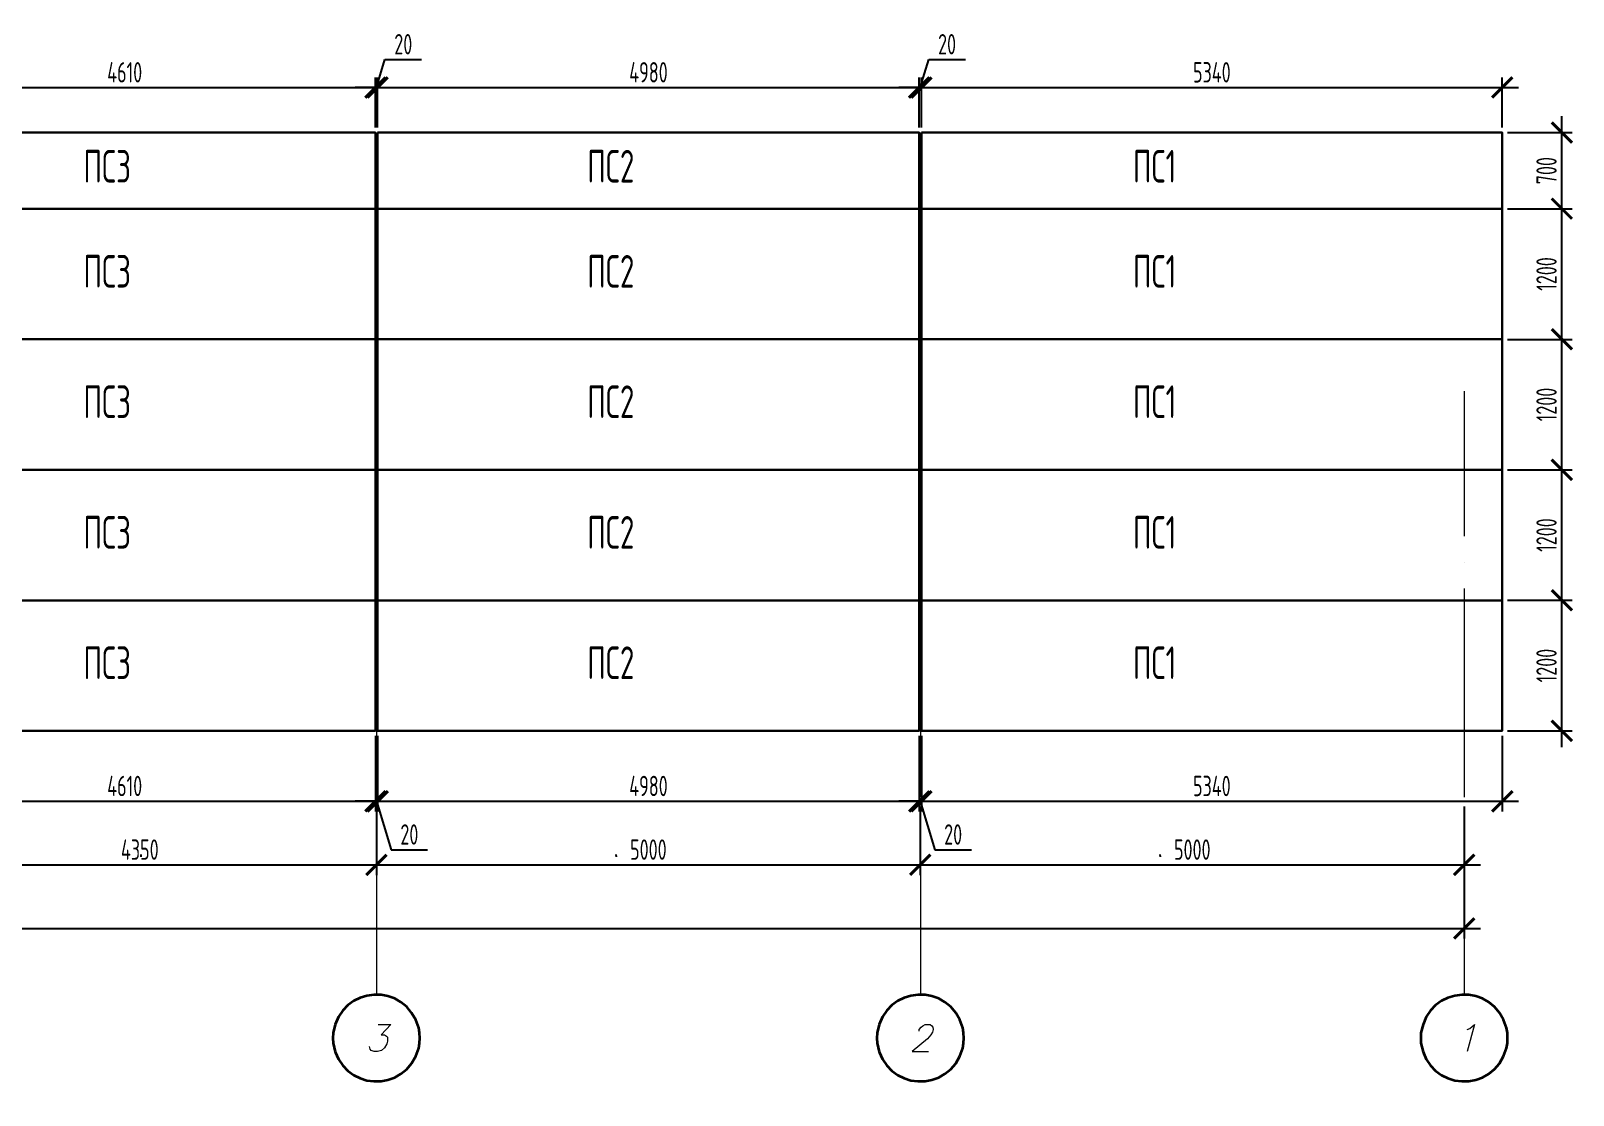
# Model space of a CAD drawing. Header units: millimetres. Extents: x 148937 to 2048786, y 870 to 351006.
# Drawn here: x 686045 to 700224, y 238842 to 248626 of the extents above; entities that cross this region are included whole.
import ezdxf

# ---------------------------------------------------------------- set-up
doc = ezdxf.new("R2010")
doc.units = ezdxf.units.MM
doc.layers.get('Defpoints').update_dxf_attribs({"color": 4})
doc.layers.add('PDF _Геометрия', color=7, linetype='Continuous')
doc.layers.add('PDF _Сплошная заливка', color=7, linetype='Continuous', true_color=0x007eff)
doc.layers.add('Размер', color=72, linetype='Continuous', lineweight=0)
doc.layers.add('Текстовые примечания', color=52, linetype='Continuous', lineweight=25)
doc.styles.add('_PP_Text Style', font='cs_gost2304.shx', dxfattribs={"width": 0.8})
doc.dimstyles.new('_PP_DIM Style', dxfattribs={"dimtxt": 2.5, "dimasz": 2.5, "dimexe": 1.25, "dimexo": 0.625, "dimtad": 1, "dimdec": 0, "dimrnd": 0.001, "dimtxsty": '_PP_Text Style', "dimblk": 'ARCHTICK', "dimcen": 2.5, "dimdle": 2, "dimadec": 0, "dimazin": 2, "dimtfac": 0.75, "dimtdec": 0, "dimtmove": 1, "dimatfit": 3, "dimfxl": 1, "dimtfill": 1, "dimtolj": 1, "dimarcsym": 0})

# ---------------------------------------------------------------- blocks, each defined once
blk = doc.blocks.new('_ArchTick')
at = {"color": 0, "linetype": 'ByBlock', "const_width": 0.15}
blk.add_lwpolyline([(-0.5, -0.5), (0.5, 0.5)], dxfattribs=at)
blk = doc.blocks.new('*D349')
at = {"layer": 'Defpoints', "color": 0, "ltscale": 75, "transparency": 16777216}
for p in [(654225, 240959), (699222, 240959), (699222, 240375)]:
    blk.add_point(p, dxfattribs=at)
at = {"layer": 'Размер', "color": 0, "lineweight": -2, "ltscale": 75, "transparency": 16777216}
for p, q in [((654225, 240912), (654225, 240281)), ((699222, 240912), (699222, 240281)), ((654075, 240375), (699372, 240375))]:
    blk.add_line(p, q, dxfattribs=at)
at = {"layer": 'Размер', "color": 0, "lineweight": -2, "ltscale": 75, "transparency": 16777216, "xscale": 187.5, "yscale": 187.5, "zscale": 187.5, "rotation": 180}
blk.add_blockref('_ArchTick', (654225, 240375), dxfattribs=at)
at = {"layer": 'Размер', "color": 0, "lineweight": -2, "ltscale": 75, "transparency": 16777216, "xscale": 187.5, "yscale": 187.5, "zscale": 187.5}
blk.add_blockref('_ArchTick', (699222, 240375), dxfattribs=at)
at = {"layer": 'Размер', "color": 0, "ltscale": 75, "transparency": 16777216, "insert": (676724, 240515), "char_height": 187.5, "attachment_point": 5, "style": '_PP_Text Style', "bg_fill": 3, "box_fill_scale": 1.1, "bg_fill_color": 256, "bg_fill_true_color": 13158600, "bg_fill_transparency": 0}
blk.add_mtext('\\A1;45000', dxfattribs=at)
blk = doc.blocks.new('*D273')
at = {"layer": 'Defpoints', "color": 0, "ltscale": 75, "transparency": 16777216}
for p in [(684872, 241543), (689222, 241543), (689222, 240959)]:
    blk.add_point(p, dxfattribs=at)
at = {"layer": 'Размер', "color": 0, "lineweight": -2, "ltscale": 75, "transparency": 16777216}
for p, q in [((684872, 241496), (684872, 240865)), ((689222, 241496), (689222, 240865)), ((684722, 240959), (689372, 240959))]:
    blk.add_line(p, q, dxfattribs=at)
at = {"layer": 'Размер', "color": 0, "lineweight": -2, "ltscale": 75, "transparency": 16777216, "xscale": 187.5, "yscale": 187.5, "zscale": 187.5, "rotation": 180}
blk.add_blockref('_ArchTick', (684872, 240959), dxfattribs=at)
at = {"layer": 'Размер', "color": 0, "lineweight": -2, "ltscale": 75, "transparency": 16777216, "xscale": 187.5, "yscale": 187.5, "zscale": 187.5}
blk.add_blockref('_ArchTick', (689222, 240959), dxfattribs=at)
at = {"layer": 'Размер', "color": 0, "ltscale": 75, "transparency": 16777216, "insert": (687047, 241099), "char_height": 187.5, "attachment_point": 5, "style": '_PP_Text Style', "bg_fill": 3, "box_fill_scale": 1.1, "bg_fill_color": 256, "bg_fill_true_color": 13158600, "bg_fill_transparency": 0}
blk.add_mtext('\\A1;4350', dxfattribs=at)
blk = doc.blocks.new('*D274')
at = {"layer": 'Defpoints', "color": 0, "ltscale": 75, "transparency": 16777216}
for p in [(689222, 241543), (694222, 241543), (694222, 240959)]:
    blk.add_point(p, dxfattribs=at)
at = {"layer": 'Размер', "color": 0, "lineweight": -2, "ltscale": 75, "transparency": 16777216}
for p, q in [((689222, 241496), (689222, 240865)), ((694222, 241496), (694222, 240865)), ((689072, 240959), (694372, 240959))]:
    blk.add_line(p, q, dxfattribs=at)
at = {"layer": 'Размер', "color": 0, "lineweight": -2, "ltscale": 75, "transparency": 16777216, "xscale": 187.5, "yscale": 187.5, "zscale": 187.5, "rotation": 180}
blk.add_blockref('_ArchTick', (689222, 240959), dxfattribs=at)
at = {"layer": 'Размер', "color": 0, "lineweight": -2, "ltscale": 75, "transparency": 16777216, "xscale": 187.5, "yscale": 187.5, "zscale": 187.5}
blk.add_blockref('_ArchTick', (694222, 240959), dxfattribs=at)
at = {"layer": 'Размер', "color": 0, "ltscale": 75, "transparency": 16777216, "insert": (691722, 241099), "char_height": 187.5, "attachment_point": 5, "style": '_PP_Text Style', "bg_fill": 3, "box_fill_scale": 1.1, "bg_fill_color": 256, "bg_fill_true_color": 13158600, "bg_fill_transparency": 0}
blk.add_mtext('\\A1;5000', dxfattribs=at)
blk = doc.blocks.new('*D275')
at = {"layer": 'Defpoints', "color": 0, "ltscale": 75, "transparency": 16777216}
for p in [(694222, 241543), (699222, 241543), (699222, 240959)]:
    blk.add_point(p, dxfattribs=at)
at = {"layer": 'Размер', "color": 0, "lineweight": -2, "ltscale": 75, "transparency": 16777216}
for p, q in [((694222, 241496), (694222, 240865)), ((699222, 241496), (699222, 240865)), ((694072, 240959), (699372, 240959))]:
    blk.add_line(p, q, dxfattribs=at)
at = {"layer": 'Размер', "color": 0, "lineweight": -2, "ltscale": 75, "transparency": 16777216, "xscale": 187.5, "yscale": 187.5, "zscale": 187.5, "rotation": 180}
blk.add_blockref('_ArchTick', (694222, 240959), dxfattribs=at)
at = {"layer": 'Размер', "color": 0, "lineweight": -2, "ltscale": 75, "transparency": 16777216, "xscale": 187.5, "yscale": 187.5, "zscale": 187.5}
blk.add_blockref('_ArchTick', (699222, 240959), dxfattribs=at)
at = {"layer": 'Размер', "color": 0, "ltscale": 75, "transparency": 16777216, "insert": (696722, 241099), "char_height": 187.5, "attachment_point": 5, "style": '_PP_Text Style', "bg_fill": 3, "box_fill_scale": 1.1, "bg_fill_color": 256, "bg_fill_true_color": 13158600, "bg_fill_transparency": 0}
blk.add_mtext('\\A1;5000', dxfattribs=at)
blk = doc.blocks.new('*D362')
at = {"layer": 'Defpoints', "color": 0, "ltscale": 75, "transparency": 16777216}
for p in [(684603, 242192), (689213, 242192), (689213, 241543)]:
    blk.add_point(p, dxfattribs=at)
at = {"layer": 'Размер', "color": 0, "lineweight": -2, "ltscale": 75, "transparency": 16777216}
for p, q in [((684603, 242145), (684603, 241449)), ((689213, 242145), (689213, 241449)), ((684453, 241543), (689363, 241543))]:
    blk.add_line(p, q, dxfattribs=at)
at = {"layer": 'Размер', "color": 0, "lineweight": -2, "ltscale": 75, "transparency": 16777216, "xscale": 187.5, "yscale": 187.5, "zscale": 187.5, "rotation": 180}
blk.add_blockref('_ArchTick', (684603, 241543), dxfattribs=at)
at = {"layer": 'Размер', "color": 0, "lineweight": -2, "ltscale": 75, "transparency": 16777216, "xscale": 187.5, "yscale": 187.5, "zscale": 187.5}
blk.add_blockref('_ArchTick', (689213, 241543), dxfattribs=at)
at = {"layer": 'Размер', "color": 0, "ltscale": 75, "transparency": 16777216, "insert": (686908, 241684), "char_height": 187.5, "attachment_point": 5, "style": '_PP_Text Style', "bg_fill": 3, "box_fill_scale": 1.1, "bg_fill_color": 256, "bg_fill_true_color": 13158600, "bg_fill_transparency": 0}
blk.add_mtext('\\A1;4610', dxfattribs=at)
blk = doc.blocks.new('*D363')
at = {"layer": 'Defpoints', "color": 0, "ltscale": 75, "transparency": 16777216}
for p in [(689213, 242192), (689233, 242192), (689233, 241543)]:
    blk.add_point(p, dxfattribs=at)
at = {"layer": 'Размер', "color": 0, "lineweight": -2, "ltscale": 75, "transparency": 16777216}
for p, q in [((689213, 242145), (689213, 241449)), ((689233, 242145), (689233, 241449)), ((689213, 241543), (689026, 241543)), ((689213, 241543), (689233, 241543)), ((689213, 241543), (689233, 241543)), ((689223, 241543), (689357, 241098)), ((689233, 241543), (689420, 241543)), ((689357, 241098), (689693, 241098))]:
    blk.add_line(p, q, dxfattribs=at)
at = {"layer": 'Размер', "color": 0, "lineweight": -2, "ltscale": 75, "transparency": 16777216, "xscale": 187.5, "yscale": 187.5, "zscale": 187.5}
blk.add_blockref('_ArchTick', (689213, 241543), dxfattribs=at)
at = {"layer": 'Размер', "color": 0, "lineweight": -2, "ltscale": 75, "transparency": 16777216, "xscale": 187.5, "yscale": 187.5, "zscale": 187.5, "rotation": 180}
blk.add_blockref('_ArchTick', (689233, 241543), dxfattribs=at)
at = {"layer": 'Размер', "color": 0, "ltscale": 75, "transparency": 16777216, "insert": (689525, 241238), "char_height": 187.5, "attachment_point": 5, "style": '_PP_Text Style', "bg_fill": 3, "box_fill_scale": 1.1, "bg_fill_color": 256, "bg_fill_true_color": 13158600, "bg_fill_transparency": 0}
blk.add_mtext('\\A1;20', dxfattribs=at)
blk = doc.blocks.new('*D364')
at = {"layer": 'Defpoints', "color": 0, "ltscale": 75, "transparency": 16777216}
for p in [(689233, 242192), (694212, 242192), (694212, 241543)]:
    blk.add_point(p, dxfattribs=at)
at = {"layer": 'Размер', "color": 0, "lineweight": -2, "ltscale": 75, "transparency": 16777216}
for p, q in [((689233, 242145), (689233, 241449)), ((694212, 242145), (694212, 241449)), ((689083, 241543), (694362, 241543))]:
    blk.add_line(p, q, dxfattribs=at)
at = {"layer": 'Размер', "color": 0, "lineweight": -2, "ltscale": 75, "transparency": 16777216, "xscale": 187.5, "yscale": 187.5, "zscale": 187.5, "rotation": 180}
blk.add_blockref('_ArchTick', (689233, 241543), dxfattribs=at)
at = {"layer": 'Размер', "color": 0, "lineweight": -2, "ltscale": 75, "transparency": 16777216, "xscale": 187.5, "yscale": 187.5, "zscale": 187.5}
blk.add_blockref('_ArchTick', (694212, 241543), dxfattribs=at)
at = {"layer": 'Размер', "color": 0, "ltscale": 75, "transparency": 16777216, "insert": (691723, 241684), "char_height": 187.5, "attachment_point": 5, "style": '_PP_Text Style', "bg_fill": 3, "box_fill_scale": 1.1, "bg_fill_color": 256, "bg_fill_true_color": 13158600, "bg_fill_transparency": 0}
blk.add_mtext('\\A1;4980', dxfattribs=at)
blk = doc.blocks.new('*D365')
at = {"layer": 'Defpoints', "color": 0, "ltscale": 75, "transparency": 16777216}
for p in [(694212, 242192), (694232, 242192), (694232, 241543)]:
    blk.add_point(p, dxfattribs=at)
at = {"layer": 'Размер', "color": 0, "lineweight": -2, "ltscale": 75, "transparency": 16777216}
for p, q in [((694212, 242145), (694212, 241449)), ((694232, 242145), (694232, 241449)), ((694212, 241543), (694025, 241543)), ((694212, 241543), (694232, 241543)), ((694212, 241543), (694232, 241543)), ((694222, 241543), (694356, 241098)), ((694232, 241543), (694419, 241543)), ((694356, 241098), (694692, 241098))]:
    blk.add_line(p, q, dxfattribs=at)
at = {"layer": 'Размер', "color": 0, "lineweight": -2, "ltscale": 75, "transparency": 16777216, "xscale": 187.5, "yscale": 187.5, "zscale": 187.5}
blk.add_blockref('_ArchTick', (694212, 241543), dxfattribs=at)
at = {"layer": 'Размер', "color": 0, "lineweight": -2, "ltscale": 75, "transparency": 16777216, "xscale": 187.5, "yscale": 187.5, "zscale": 187.5, "rotation": 180}
blk.add_blockref('_ArchTick', (694232, 241543), dxfattribs=at)
at = {"layer": 'Размер', "color": 0, "ltscale": 75, "transparency": 16777216, "insert": (694524, 241238), "char_height": 187.5, "attachment_point": 5, "style": '_PP_Text Style', "bg_fill": 3, "box_fill_scale": 1.1, "bg_fill_color": 256, "bg_fill_true_color": 13158600, "bg_fill_transparency": 0}
blk.add_mtext('\\A1;20', dxfattribs=at)
blk = doc.blocks.new('*D366')
at = {"layer": 'Defpoints', "color": 0, "ltscale": 75, "transparency": 16777216}
for p in [(694232, 242192), (699572, 242192), (699572, 241543)]:
    blk.add_point(p, dxfattribs=at)
at = {"layer": 'Размер', "color": 0, "lineweight": -2, "ltscale": 75, "transparency": 16777216}
for p, q in [((694232, 242145), (694232, 241449)), ((699572, 242145), (699572, 241449)), ((694082, 241543), (699722, 241543))]:
    blk.add_line(p, q, dxfattribs=at)
at = {"layer": 'Размер', "color": 0, "lineweight": -2, "ltscale": 75, "transparency": 16777216, "xscale": 187.5, "yscale": 187.5, "zscale": 187.5, "rotation": 180}
blk.add_blockref('_ArchTick', (694232, 241543), dxfattribs=at)
at = {"layer": 'Размер', "color": 0, "lineweight": -2, "ltscale": 75, "transparency": 16777216, "xscale": 187.5, "yscale": 187.5, "zscale": 187.5}
blk.add_blockref('_ArchTick', (699572, 241543), dxfattribs=at)
at = {"layer": 'Размер', "color": 0, "ltscale": 75, "transparency": 16777216, "insert": (696902, 241684), "char_height": 187.5, "attachment_point": 5, "style": '_PP_Text Style', "bg_fill": 3, "box_fill_scale": 1.1, "bg_fill_color": 256, "bg_fill_true_color": 13158600, "bg_fill_transparency": 0}
blk.add_mtext('\\A1;5340', dxfattribs=at)
blk = doc.blocks.new('*D367')
at = {"layer": 'Defpoints', "color": 0, "ltscale": 75, "transparency": 16777216}
for p in [(699572, 243391), (700120, 243391), (699572, 242192)]:
    blk.add_point(p, dxfattribs=at)
at = {"layer": 'Размер', "color": 0, "lineweight": -2, "ltscale": 75, "transparency": 16777216}
for p, q in [((700120, 242042), (700120, 243541)), ((699619, 243391), (700214, 243391)), ((699619, 242192), (700214, 242192))]:
    blk.add_line(p, q, dxfattribs=at)
at = {"layer": 'Размер', "color": 0, "lineweight": -2, "ltscale": 75, "transparency": 16777216, "xscale": 187.5, "yscale": 187.5, "zscale": 187.5}
for p, rotation in [((700120, 243391), 90), ((700120, 242192), 270)]:
    blk.add_blockref('_ArchTick', p, dxfattribs=dict(at, rotation=rotation))
at = {"layer": 'Размер', "color": 0, "ltscale": 75, "transparency": 16777216, "insert": (699979, 242791), "char_height": 187.5, "attachment_point": 5, "rotation": 90, "style": '_PP_Text Style', "bg_fill": 3, "box_fill_scale": 1.1, "bg_fill_color": 256, "bg_fill_true_color": 13158600, "bg_fill_transparency": 0}
blk.add_mtext('\\A1;1200', dxfattribs=at)
blk = doc.blocks.new('*D368')
at = {"layer": 'Defpoints', "color": 0, "ltscale": 75, "transparency": 16777216}
for p in [(699572, 244591), (700120, 244591), (699572, 243391)]:
    blk.add_point(p, dxfattribs=at)
at = {"layer": 'Размер', "color": 0, "lineweight": -2, "ltscale": 75, "transparency": 16777216}
for p, q in [((700120, 243241), (700120, 244741)), ((699619, 244591), (700214, 244591)), ((699619, 243391), (700214, 243391))]:
    blk.add_line(p, q, dxfattribs=at)
at = {"layer": 'Размер', "color": 0, "lineweight": -2, "ltscale": 75, "transparency": 16777216, "xscale": 187.5, "yscale": 187.5, "zscale": 187.5}
for p, rotation in [((700120, 244591), 90), ((700120, 243391), 270)]:
    blk.add_blockref('_ArchTick', p, dxfattribs=dict(at, rotation=rotation))
at = {"layer": 'Размер', "color": 0, "ltscale": 75, "transparency": 16777216, "insert": (699979, 243991), "char_height": 187.5, "attachment_point": 5, "rotation": 90, "style": '_PP_Text Style', "bg_fill": 3, "box_fill_scale": 1.1, "bg_fill_color": 256, "bg_fill_true_color": 13158600, "bg_fill_transparency": 0}
blk.add_mtext('\\A1;1200', dxfattribs=at)
blk = doc.blocks.new('*D369')
at = {"layer": 'Defpoints', "color": 0, "ltscale": 75, "transparency": 16777216}
for p in [(699572, 245790), (700120, 245790), (699572, 244591)]:
    blk.add_point(p, dxfattribs=at)
at = {"layer": 'Размер', "color": 0, "lineweight": -2, "ltscale": 75, "transparency": 16777216}
for p, q in [((700120, 244441), (700120, 245940)), ((699619, 245790), (700214, 245790)), ((699619, 244591), (700214, 244591))]:
    blk.add_line(p, q, dxfattribs=at)
at = {"layer": 'Размер', "color": 0, "lineweight": -2, "ltscale": 75, "transparency": 16777216, "xscale": 187.5, "yscale": 187.5, "zscale": 187.5}
for p, rotation in [((700120, 245790), 90), ((700120, 244591), 270)]:
    blk.add_blockref('_ArchTick', p, dxfattribs=dict(at, rotation=rotation))
at = {"layer": 'Размер', "color": 0, "ltscale": 75, "transparency": 16777216, "insert": (699979, 245191), "char_height": 187.5, "attachment_point": 5, "rotation": 90, "style": '_PP_Text Style', "bg_fill": 3, "box_fill_scale": 1.1, "bg_fill_color": 256, "bg_fill_true_color": 13158600, "bg_fill_transparency": 0}
blk.add_mtext('\\A1;1200', dxfattribs=at)
blk = doc.blocks.new('*D370')
at = {"layer": 'Defpoints', "color": 0, "ltscale": 75, "transparency": 16777216}
for p in [(699572, 246991), (700120, 246991), (699572, 245790)]:
    blk.add_point(p, dxfattribs=at)
at = {"layer": 'Размер', "color": 0, "lineweight": -2, "ltscale": 75, "transparency": 16777216}
for p, q in [((700120, 245640), (700120, 247141)), ((699619, 246991), (700214, 246991)), ((699619, 245790), (700214, 245790))]:
    blk.add_line(p, q, dxfattribs=at)
at = {"layer": 'Размер', "color": 0, "lineweight": -2, "ltscale": 75, "transparency": 16777216, "xscale": 187.5, "yscale": 187.5, "zscale": 187.5}
for p, rotation in [((700120, 246991), 90), ((700120, 245790), 270)]:
    blk.add_blockref('_ArchTick', p, dxfattribs=dict(at, rotation=rotation))
at = {"layer": 'Размер', "color": 0, "ltscale": 75, "transparency": 16777216, "insert": (699979, 246391), "char_height": 187.5, "attachment_point": 5, "rotation": 90, "style": '_PP_Text Style', "bg_fill": 3, "box_fill_scale": 1.1, "bg_fill_color": 256, "bg_fill_true_color": 13158600, "bg_fill_transparency": 0}
blk.add_mtext('\\A1;1200', dxfattribs=at)
blk = doc.blocks.new('*D371')
at = {"layer": 'Defpoints', "color": 0, "ltscale": 75, "transparency": 16777216}
for p in [(699572, 247691), (700120, 247691), (699572, 246991)]:
    blk.add_point(p, dxfattribs=at)
at = {"layer": 'Размер', "color": 0, "lineweight": -2, "ltscale": 75, "transparency": 16777216}
for p, q in [((700120, 246841), (700120, 247841)), ((699619, 247691), (700214, 247691)), ((699619, 246991), (700214, 246991))]:
    blk.add_line(p, q, dxfattribs=at)
at = {"layer": 'Размер', "color": 0, "lineweight": -2, "ltscale": 75, "transparency": 16777216, "xscale": 187.5, "yscale": 187.5, "zscale": 187.5}
for p, rotation in [((700120, 247691), 90), ((700120, 246991), 270)]:
    blk.add_blockref('_ArchTick', p, dxfattribs=dict(at, rotation=rotation))
at = {"layer": 'Размер', "color": 0, "ltscale": 75, "transparency": 16777216, "insert": (699979, 247341), "char_height": 187.5, "attachment_point": 5, "rotation": 90, "style": '_PP_Text Style', "bg_fill": 3, "box_fill_scale": 1.1, "bg_fill_color": 256, "bg_fill_true_color": 13158600, "bg_fill_transparency": 0}
blk.add_mtext('\\A1;700', dxfattribs=at)
blk = doc.blocks.new('*D338')
at = {"layer": 'Defpoints', "color": 0, "ltscale": 75, "transparency": 16777216}
for p in [(689213, 248105), (684603, 247691), (689213, 247691)]:
    blk.add_point(p, dxfattribs=at)
at = {"layer": 'Размер', "color": 0, "lineweight": -2, "ltscale": 75, "transparency": 16777216}
for p, q in [((684603, 247738), (684603, 248198)), ((689213, 247738), (689213, 248198)), ((684453, 248105), (689363, 248105))]:
    blk.add_line(p, q, dxfattribs=at)
at = {"layer": 'Размер', "color": 0, "lineweight": -2, "ltscale": 75, "transparency": 16777216, "xscale": 187.5, "yscale": 187.5, "zscale": 187.5, "rotation": 180}
blk.add_blockref('_ArchTick', (684603, 248105), dxfattribs=at)
at = {"layer": 'Размер', "color": 0, "lineweight": -2, "ltscale": 75, "transparency": 16777216, "xscale": 187.5, "yscale": 187.5, "zscale": 187.5}
blk.add_blockref('_ArchTick', (689213, 248105), dxfattribs=at)
at = {"layer": 'Размер', "color": 0, "ltscale": 75, "transparency": 16777216, "insert": (686908, 248245), "char_height": 187.5, "attachment_point": 5, "style": '_PP_Text Style', "bg_fill": 3, "box_fill_scale": 1.1, "bg_fill_color": 256, "bg_fill_true_color": 13158600, "bg_fill_transparency": 0}
blk.add_mtext('\\A1;4610', dxfattribs=at)
blk = doc.blocks.new('*D339')
at = {"layer": 'Defpoints', "color": 0, "ltscale": 75, "transparency": 16777216}
for p in [(689233, 248105), (689213, 247691), (689233, 247691)]:
    blk.add_point(p, dxfattribs=at)
at = {"layer": 'Размер', "color": 0, "lineweight": -2, "ltscale": 75, "transparency": 16777216}
for p, q in [((689223, 248105), (689300, 248363)), ((689300, 248363), (689637, 248363)), ((689213, 247738), (689213, 248198)), ((689233, 247738), (689233, 248198)), ((689213, 248105), (689026, 248105)), ((689213, 248105), (689233, 248105)), ((689213, 248105), (689233, 248105)), ((689233, 248105), (689420, 248105))]:
    blk.add_line(p, q, dxfattribs=at)
at = {"layer": 'Размер', "color": 0, "lineweight": -2, "ltscale": 75, "transparency": 16777216, "xscale": 187.5, "yscale": 187.5, "zscale": 187.5}
blk.add_blockref('_ArchTick', (689213, 248105), dxfattribs=at)
at = {"layer": 'Размер', "color": 0, "lineweight": -2, "ltscale": 75, "transparency": 16777216, "xscale": 187.5, "yscale": 187.5, "zscale": 187.5, "rotation": 180}
blk.add_blockref('_ArchTick', (689233, 248105), dxfattribs=at)
at = {"layer": 'Размер', "color": 0, "ltscale": 75, "transparency": 16777216, "insert": (689469, 248503), "char_height": 187.5, "attachment_point": 5, "style": '_PP_Text Style', "bg_fill": 3, "box_fill_scale": 1.1, "bg_fill_color": 256, "bg_fill_true_color": 13158600, "bg_fill_transparency": 0}
blk.add_mtext('\\A1;20', dxfattribs=at)
blk = doc.blocks.new('*D340')
at = {"layer": 'Defpoints', "color": 0, "ltscale": 75, "transparency": 16777216}
for p in [(694212, 248105), (689233, 247691), (694212, 247691)]:
    blk.add_point(p, dxfattribs=at)
at = {"layer": 'Размер', "color": 0, "lineweight": -2, "ltscale": 75, "transparency": 16777216}
for p, q in [((689233, 247738), (689233, 248198)), ((694212, 247738), (694212, 248198)), ((689083, 248105), (694362, 248105))]:
    blk.add_line(p, q, dxfattribs=at)
at = {"layer": 'Размер', "color": 0, "lineweight": -2, "ltscale": 75, "transparency": 16777216, "xscale": 187.5, "yscale": 187.5, "zscale": 187.5, "rotation": 180}
blk.add_blockref('_ArchTick', (689233, 248105), dxfattribs=at)
at = {"layer": 'Размер', "color": 0, "lineweight": -2, "ltscale": 75, "transparency": 16777216, "xscale": 187.5, "yscale": 187.5, "zscale": 187.5}
blk.add_blockref('_ArchTick', (694212, 248105), dxfattribs=at)
at = {"layer": 'Размер', "color": 0, "ltscale": 75, "transparency": 16777216, "insert": (691723, 248245), "char_height": 187.5, "attachment_point": 5, "style": '_PP_Text Style', "bg_fill": 3, "box_fill_scale": 1.1, "bg_fill_color": 256, "bg_fill_true_color": 13158600, "bg_fill_transparency": 0}
blk.add_mtext('\\A1;4980', dxfattribs=at)
blk = doc.blocks.new('*D341')
at = {"layer": 'Defpoints', "color": 0, "ltscale": 75, "transparency": 16777216}
for p in [(694232, 248105), (694212, 247691), (694232, 247691)]:
    blk.add_point(p, dxfattribs=at)
at = {"layer": 'Размер', "color": 0, "lineweight": -2, "ltscale": 75, "transparency": 16777216}
for p, q in [((694222, 248105), (694299, 248363)), ((694299, 248363), (694636, 248363)), ((694212, 247738), (694212, 248198)), ((694232, 247738), (694232, 248198)), ((694212, 248105), (694025, 248105)), ((694212, 248105), (694232, 248105)), ((694212, 248105), (694232, 248105)), ((694232, 248105), (694419, 248105))]:
    blk.add_line(p, q, dxfattribs=at)
at = {"layer": 'Размер', "color": 0, "lineweight": -2, "ltscale": 75, "transparency": 16777216, "xscale": 187.5, "yscale": 187.5, "zscale": 187.5}
blk.add_blockref('_ArchTick', (694212, 248105), dxfattribs=at)
at = {"layer": 'Размер', "color": 0, "lineweight": -2, "ltscale": 75, "transparency": 16777216, "xscale": 187.5, "yscale": 187.5, "zscale": 187.5, "rotation": 180}
blk.add_blockref('_ArchTick', (694232, 248105), dxfattribs=at)
at = {"layer": 'Размер', "color": 0, "ltscale": 75, "transparency": 16777216, "insert": (694468, 248503), "char_height": 187.5, "attachment_point": 5, "style": '_PP_Text Style', "bg_fill": 3, "box_fill_scale": 1.1, "bg_fill_color": 256, "bg_fill_true_color": 13158600, "bg_fill_transparency": 0}
blk.add_mtext('\\A1;20', dxfattribs=at)
blk = doc.blocks.new('*D342')
at = {"layer": 'Defpoints', "color": 0, "ltscale": 75, "transparency": 16777216}
for p in [(699572, 248105), (694232, 247691), (699572, 247691)]:
    blk.add_point(p, dxfattribs=at)
at = {"layer": 'Размер', "color": 0, "lineweight": -2, "ltscale": 75, "transparency": 16777216}
for p, q in [((694232, 247738), (694232, 248198)), ((699572, 247738), (699572, 248198)), ((694082, 248105), (699722, 248105))]:
    blk.add_line(p, q, dxfattribs=at)
at = {"layer": 'Размер', "color": 0, "lineweight": -2, "ltscale": 75, "transparency": 16777216, "xscale": 187.5, "yscale": 187.5, "zscale": 187.5, "rotation": 180}
blk.add_blockref('_ArchTick', (694232, 248105), dxfattribs=at)
at = {"layer": 'Размер', "color": 0, "lineweight": -2, "ltscale": 75, "transparency": 16777216, "xscale": 187.5, "yscale": 187.5, "zscale": 187.5}
blk.add_blockref('_ArchTick', (699572, 248105), dxfattribs=at)
at = {"layer": 'Размер', "color": 0, "ltscale": 75, "transparency": 16777216, "insert": (696902, 248245), "char_height": 187.5, "attachment_point": 5, "style": '_PP_Text Style', "bg_fill": 3, "box_fill_scale": 1.1, "bg_fill_color": 256, "bg_fill_true_color": 13158600, "bg_fill_transparency": 0}
blk.add_mtext('\\A1;5340', dxfattribs=at)

msp = doc.modelspace()

# ---------------------------------------------------------------- linework, layer by layer
at = {"layer": 'PDF _Геометрия', "color": 7, "lineweight": 9}
for points in [[(689213.41111, 248022.21061), (689213.41111, 247742.94113)], [(689232.74437, 248022.21061), (689232.74437, 247742.94113)], [(694212.33449, 248022.21061), (694212.33449, 247742.94113)], [(694231.66884, 248022.21061), (694231.66884, 247742.94113)]]:
    msp.add_lwpolyline(points, close=True, dxfattribs=at)
msp.add_lwpolyline([(699572.16003, 247742.94113), (699572.16003, 248022.21061)], dxfattribs=at)
at = {"layer": 'PDF _Геометрия', "color": 7, "lineweight": 30}
for points in [[(684603.31624, 247691.38256), (684603.31624, 246991.06069), (689213.41058, 246991.06069), (689213.41058, 247691.38256)], [(689232.74437, 247691.38256), (689232.74437, 246991.06069), (694212.33395, 246991.06069), (694212.33395, 247691.38256)], [(694231.66884, 247691.38256), (694231.66884, 246991.06069), (699572.16059, 246991.06069), (699572.16059, 247691.38256)], [(684603.31624, 246991.06042), (684603.31624, 245790.20165), (689213.41058, 245790.20165), (689213.41058, 246991.06042)], [(689232.74437, 246991.06042), (689232.74437, 245790.20165), (694212.33395, 245790.20165), (694212.33395, 246991.06042)], [(694231.66884, 246991.06042), (694231.66884, 245790.20165), (699572.16059, 245790.20165), (699572.16059, 246991.06042)], [(684603.31624, 245790.20235), (684603.31624, 244591.49185), (689213.41058, 244591.49185), (689213.41058, 245790.20235)], [(689232.74437, 245790.20235), (689232.74437, 244591.49185), (694212.33395, 244591.49185), (694212.33395, 245790.20235)], [(694231.66884, 245790.20235), (694231.66884, 244591.49185), (699572.16059, 244591.49185), (699572.16059, 245790.20235)], [(694231.66884, 244591.49158), (694231.66884, 243390.63281), (699572.16059, 243390.63281), (699572.16059, 244591.49158)], [(684603.31624, 243390.63242), (684603.31624, 242191.92191), (689213.41076, 242191.92191), (689213.41076, 243390.63242)], [(689232.74463, 243390.63242), (689232.74463, 242191.92191), (694212.33414, 242191.92191), (694212.33414, 243390.63242)], [(694231.66884, 243390.63242), (694231.66884, 242191.92191), (699572.16004, 242191.92191), (699572.16004, 243390.63242)]]:
    msp.add_lwpolyline(points, close=True, dxfattribs=at)
at = {"layer": 'PDF _Геометрия', "color": 7, "lineweight": 5}
for points in [[(689222.00367, 245313.29506), (689222.00367, 243979.24635)], [(694223.07519, 245313.29506), (694223.07519, 243979.24635)], [(699221.99912, 245313.29506), (699221.99912, 243979.24635)], [(689222.00367, 243740.79372), (689222.00367, 243742.94195)], [(694223.07519, 243740.79372), (694223.07519, 243742.94195)], [(699221.99912, 243740.79372), (699221.99912, 243742.94195)], [(689222.00367, 243500.19229), (689222.00367, 241579.67764)], [(694223.07519, 243500.19229), (694223.07519, 241579.67764)], [(699221.99912, 243500.19229), (699221.99912, 241579.67764)], [(689222.00367, 241341.22379), (689222.00367, 241343.37201)], [(694223.07519, 241341.22379), (694223.07519, 241343.37201)], [(699221.99912, 241341.22379), (699221.99912, 241343.37201)]]:
    msp.add_lwpolyline(points, dxfattribs=at)
at = {"layer": 'PDF _Геометрия', "color": 7, "lineweight": 30}
for points in [[(688523.82999, 243390.63281), (689213.41076, 243390.63281), (689213.41076, 244591.49158), (684603.31624, 244591.49158), (684603.31624, 243390.63281), (687213.41177, 243390.63281)], [(693522.75337, 243390.63281), (694212.33414, 243390.63281), (694212.33414, 244591.49158), (689232.74463, 244591.49158), (689232.74463, 243390.63281), (692212.33515, 243390.63281)]]:
    msp.add_lwpolyline(points, dxfattribs=at)
at = {"layer": 'PDF _Геометрия', "color": 7, "lineweight": 15}
for points in [[(689237.05823, 239491.60029), (689355.21075, 239491.60029), (689264.98519, 239397.07827), (689297.2086, 239397.07827), (689314.39443, 239384.18891), (689322.98734, 239373.44777), (689322.98734, 239336.9279), (689316.54265, 239313.29739), (689297.2086, 239276.77752), (689269.28164, 239253.14702), (689232.76177, 239242.40588), (689200.53836, 239242.40588), (689172.6114, 239253.14702), (689164.01849, 239266.03638), (689159.72203, 239289.66689)], [(694210.20516, 239431.45018), (694212.35339, 239444.33954), (694229.53921, 239467.97005), (694244.57681, 239478.71119), (694268.20731, 239491.60055), (694311.17187, 239491.60055), (694328.35769, 239478.71119), (694336.9506, 239467.97005), (694341.24705, 239444.33954), (694334.80237, 239420.70904), (694317.61655, 239397.07854), (694287.54136, 239360.55866), (694147.90656, 239242.40614), (694298.2825, 239242.40614)], [(699249.94718, 239444.33902), (699273.57768, 239455.08016), (699316.54224, 239491.60003), (699249.94718, 239242.40562)]]:
    msp.add_lwpolyline(points, dxfattribs=at)
at = {"layer": 'PDF _Геометрия', "color": 7, "lineweight": 35}
for points in [[(688824.59816, 239414.2637), (688822.44993, 239367.00269), (688824.59816, 239319.74168)], [(689610.8495, 239274.6289), (689619.44241, 239319.74168), (689621.59064, 239367.00269), (689619.44241, 239414.2637), (689610.8495, 239459.37648)], [(693825.6731, 239414.2637), (693823.52487, 239367.00269), (693825.6731, 239319.74168)], [(694611.92444, 239274.6289), (694620.51736, 239319.74168), (694622.66558, 239367.00269), (694620.51736, 239414.2637), (694611.92444, 239459.37648)], [(698824.59827, 239414.2637), (698822.45004, 239367.00269), (698824.59827, 239319.74168)], [(699610.84961, 239274.6289), (699619.44252, 239319.74168), (699621.59075, 239367.00269), (699619.44252, 239414.2637), (699610.84961, 239459.37648)]]:
    msp.add_lwpolyline(points, dxfattribs=at)
for points in [[(689610.8495, 239459.37648), (689493.16243, 239892.28017), (688892.91183, 239857.01343), (688824.59816, 239414.2637)], [(694611.92444, 239459.37648), (694494.23737, 239892.28017), (693893.98678, 239857.01343), (693825.6731, 239414.2637)], [(699610.84961, 239459.37648), (699493.16253, 239892.28017), (698892.91194, 239857.01343), (698824.59827, 239414.2637)], [(688824.59816, 239319.74168), (688892.91183, 238876.99195), (689493.16243, 238841.72521), (689610.8495, 239274.6289)], [(693825.6731, 239319.74168), (693893.98678, 238876.99195), (694494.23737, 238841.72521), (694611.92444, 239274.6289)], [(698824.59827, 239319.74168), (698892.91194, 238876.99195), (699493.16253, 238841.72521), (699610.84961, 239274.6289)]]:
    msp.add_open_spline(points, degree=3, dxfattribs=at)

# ---------------------------------------------------------------- texts
at = {"layer": 'Текстовые примечания', "color": 7, "ltscale": 75, "char_height": 300, "attachment_point": 5, "style": '_PP_Text Style'}
for s, insert in [('\\pxqc;ПС3', (686747.06278, 247381.14855)), ('\\pxqc;ПС2', (691376.49116, 247381.14855)), ('\\pxqc;ПС1', (696375.41538, 247381.14855)), ('\\pxqc;ПС3', (686747.06278, 246415.29048)), ('\\pxqc;ПС2', (691376.49116, 246415.29048)), ('\\pxqc;ПС1', (696375.41538, 246415.29048)), ('\\pxqc;ПС3', (686747.06278, 245216.5797)), ('\\pxqc;ПС2', (691376.49116, 245216.5797)), ('\\pxqc;ПС1', (696375.41538, 245216.5797)), ('\\pxqc;ПС3', (686747.06278, 244015.72094)), ('\\pxqc;ПС2', (691376.49116, 244015.72094)), ('\\pxqc;ПС1', (696375.41538, 244015.72094)), ('\\pxqc;ПС3', (686747.06278, 242817.01004)), ('\\pxqc;ПС2', (691376.49116, 242817.01004)), ('\\pxqc;ПС1', (696375.41538, 242817.01004))]:
    msp.add_mtext_dynamic_manual_height_columns(s, width=6369.4930712, gutter_width=75, heights=[1198.7105], dxfattribs=dict(at, insert=insert))

# ---------------------------------------------------------------- dimensions: what is measured, and where the dimension line sits
at = {"layer": 'Размер', "color": 7, "ltscale": 75}
dim = msp.add_linear_dim(base=(699221.99812, 240374.52177), p1=(654225.24154, 240958.8397), p2=(699221.99812, 240958.8397), text='45000', dimstyle='_PP_DIM Style', override={"dimscale": 75}, dxfattribs=at)
dim.commit()
dim.dimension.update_dxf_attribs({"geometry": '*D349', "text_midpoint": (676723.61983, 240515.14677)})

# ---------------------------------------------------------------- next in the draw order: linework, layer by layer
at = {"layer": 'PDF _Геометрия', "color": 7, "lineweight": 9}
for points in [[(699222.02026, 240574.30671), (699222.02026, 240292.88888)], [(699322.98723, 240374.52092), (654124.2753, 240374.52092)]]:
    msp.add_lwpolyline(points, dxfattribs=at)
at = {"layer": 'PDF _Сплошная заливка', "color": 7, "lineweight": 9, "transparency": 33554559}
for points in [[(699140.38765, 240307.92639), (699155.42525, 240290.74056), (699288.61536, 240456.1541)], [(699155.42518, 240290.74126), (699288.6153, 240456.1548), (699305.80112, 240441.1172)]]:
    msp.add_solid(points, dxfattribs=at)

# ---------------------------------------------------------------- next in the draw order: dimensions: what is measured, and where the dimension line sits
at = {"layer": 'Размер', "color": 7, "ltscale": 75}
for base, p1, p2, picture, middle in [((689213.41058, 248104.69838), (684603.31624, 247691.38256), (689213.41058, 247691.38256), '*D338', (686908.36341, 248245.32338)), ((689222.00367, 240958.8397), (684872.00367, 241543.15762), (689222.00367, 241543.15762), '*D273', (687047.00367, 241099.4647))]:
    dim = msp.add_linear_dim(base=base, p1=p1, p2=p2, dimstyle='_PP_DIM Style', override={"dimscale": 75}, dxfattribs=at)
    dim.commit()
    dim.dimension.update_dxf_attribs({"geometry": picture, "text_midpoint": middle})

# ---------------------------------------------------------------- next in the draw order: linework, layer by layer
at = {"layer": 'PDF _Геометрия', "color": 7, "lineweight": 25}
msp.add_lwpolyline([(687060.90281, 241031.87974), (687058.75458, 241055.51024)], dxfattribs=at)

# ---------------------------------------------------------------- next in the draw order: dimensions: what is measured, and where the dimension line sits
at = {"layer": 'Размер', "color": 7, "ltscale": 75}
dim = msp.add_linear_dim(base=(689232.74437, 248104.69838), p1=(689213.41058, 247691.38256), p2=(689232.74437, 247691.38256), text='20', dimstyle='_PP_DIM Style', override={"dimscale": 75}, dxfattribs=at)
dim.commit()
dim.dimension.update_dxf_attribs({"geometry": '*D339', "text_midpoint": (689347.29622, 248503.13588)})
dim = msp.add_linear_dim(base=(694221.99912, 240958.8397), p1=(689222.00367, 241543.15762), p2=(694221.99912, 241543.15762), dimstyle='_PP_DIM Style', override={"dimscale": 75}, dxfattribs=at)
dim.commit()
dim.dimension.update_dxf_attribs({"geometry": '*D274', "text_midpoint": (691722.00139, 241099.4647)})

# ---------------------------------------------------------------- next in the draw order: linework, layer by layer
at = {"layer": 'PDF _Геометрия', "color": 7, "lineweight": 25}
msp.add_lwpolyline([(691430.39837, 241031.87974), (691426.10192, 241055.51024)], dxfattribs=at)
at = {"layer": 'PDF _Геометрия', "color": 7, "lineweight": 9}
msp.add_lwpolyline([(689322.98712, 240958.83912), (684773.04075, 240958.83912)], dxfattribs=at)

# ---------------------------------------------------------------- next in the draw order: dimensions: what is measured, and where the dimension line sits
at = {"layer": 'Размер', "color": 7, "ltscale": 75}
for base, p1, p2, picture, middle in [((694212.33395, 248104.69838), (689232.74437, 247691.38256), (694212.33395, 247691.38256), '*D340', (691722.53916, 248245.32338)), ((689213.41076, 241543.15762), (684603.31624, 242191.92191), (689213.41076, 242191.92191), '*D362', (686908.3635, 241683.78262)), ((699221.99912, 240958.8397), (694221.99912, 241543.15762), (699221.99912, 241543.15762), '*D275', (696721.99912, 241099.4647))]:
    dim = msp.add_linear_dim(base=base, p1=p1, p2=p2, dimstyle='_PP_DIM Style', override={"dimscale": 75}, dxfattribs=at)
    dim.commit()
    dim.dimension.update_dxf_attribs({"geometry": picture, "text_midpoint": middle})

# ---------------------------------------------------------------- next in the draw order: linework, layer by layer
at = {"layer": 'PDF _Геометрия', "color": 7, "lineweight": 25}
msp.add_lwpolyline([(696429.32518, 241031.87974), (696427.17695, 241055.51024)], dxfattribs=at)
at = {"layer": 'PDF _Геометрия', "color": 7, "lineweight": 5}
msp.add_lwpolyline([(699222.02026, 241100.62294), (699222.02026, 239766.5736)], dxfattribs=at)
at = {"layer": 'PDF _Геометрия', "color": 7, "lineweight": 9}
for points in [[(694321.91283, 240958.83912), (689123.20187, 240958.83912)], [(699322.98723, 240958.83912), (694122.12811, 240958.83912)]]:
    msp.add_lwpolyline(points, dxfattribs=at)
at = {"layer": 'PDF _Сплошная заливка', "color": 7, "lineweight": 9, "transparency": 33554559}
for points in [[(699140.38765, 240892.24459), (699155.42525, 240875.05876), (699288.61536, 241042.62053)], [(699155.42518, 240875.05946), (699288.6153, 241042.62123), (699305.80112, 241025.4354)]]:
    msp.add_solid(points, dxfattribs=at)

# ---------------------------------------------------------------- next in the draw order: dimensions: what is measured, and where the dimension line sits
at = {"layer": 'Размер', "color": 7, "ltscale": 75}
for base, p1, p2, picture, middle in [((694231.66884, 248104.69838), (694212.33395, 247691.38256), (694231.66884, 247691.38256), '*D341', (694346.22015, 248503.13588)), ((689232.74463, 241543.15762), (689213.41076, 242191.92191), (689232.74463, 242191.92191), '*D363', (689403.54645, 241238.47012))]:
    dim = msp.add_linear_dim(base=base, p1=p1, p2=p2, text='20', dimstyle='_PP_DIM Style', override={"dimscale": 75}, dxfattribs=at)
    dim.commit()
    dim.dimension.update_dxf_attribs({"geometry": picture, "text_midpoint": middle})

# ---------------------------------------------------------------- next in the draw order: linework, layer by layer
at = {"layer": 'PDF _Геометрия', "color": 7, "lineweight": 5}
msp.add_lwpolyline([(689222.02015, 241100.62294), (689222.02015, 239766.5736)], dxfattribs=at)
at = {"layer": 'PDF _Сплошная заливка', "color": 7, "lineweight": 9, "transparency": 33554559}
for points in [[(689140.38754, 240892.24459), (689155.42514, 240875.05876), (689290.76348, 241042.62053)], [(689290.76392, 241042.62096), (689155.42557, 240875.0592), (689140.38798, 240892.24502)], [(689155.42562, 240875.05946), (689290.76396, 241042.62123), (689305.80156, 241025.4354)], [(689305.802, 241025.43475), (689290.7644, 241042.62057), (689155.42606, 240875.05881)]]:
    msp.add_solid(points, dxfattribs=at)

# ---------------------------------------------------------------- next in the draw order: dimensions: what is measured, and where the dimension line sits
at = {"layer": 'Размер', "color": 7, "ltscale": 75}
dim = msp.add_linear_dim(base=(694212.33414, 241543.15762), p1=(689232.74463, 242191.92191), p2=(694212.33414, 242191.92191), dimstyle='_PP_DIM Style', override={"dimscale": 75}, dxfattribs=at)
dim.commit()
dim.dimension.update_dxf_attribs({"geometry": '*D364', "text_midpoint": (691722.53939, 241683.78262)})

# ---------------------------------------------------------------- next in the draw order: dimensions: what is measured, and where the dimension line sits
dim = msp.add_linear_dim(base=(694231.66884, 241543.15762), p1=(694212.33414, 242191.92191), p2=(694231.66884, 242191.92191), text='20', dimstyle='_PP_DIM Style', override={"dimscale": 75}, dxfattribs=at)
dim.commit()
dim.dimension.update_dxf_attribs({"geometry": '*D365', "text_midpoint": (694402.47024, 241238.47012)})

# ---------------------------------------------------------------- next in the draw order: linework, layer by layer
at = {"layer": 'PDF _Геометрия', "color": 7, "lineweight": 5}
msp.add_lwpolyline([(694223.094, 241100.62294), (694223.094, 239766.5736)], dxfattribs=at)
at = {"layer": 'PDF _Сплошная заливка', "color": 7, "lineweight": 9, "transparency": 33554559}
for points in [[(694289.68963, 241042.62096), (694156.49951, 240875.0592), (694139.31369, 240892.24502)], [(694139.31435, 240892.24459), (694156.50017, 240875.05876), (694289.69029, 241042.62053)], [(694156.49947, 240875.05946), (694289.68959, 241042.62123), (694304.72718, 241025.4354)], [(694304.72771, 241025.43475), (694289.69011, 241042.62057), (694156.49999, 240875.05881)]]:
    msp.add_solid(points, dxfattribs=at)

# ---------------------------------------------------------------- next in the draw order: dimensions: what is measured, and where the dimension line sits
at = {"layer": 'Размер', "color": 7, "ltscale": 75}
dim = msp.add_linear_dim(base=(699572.16004, 241543.15762), p1=(694231.66884, 242191.92191), p2=(699572.16004, 242191.92191), dimstyle='_PP_DIM Style', override={"dimscale": 75}, dxfattribs=at)
dim.commit()
dim.dimension.update_dxf_attribs({"geometry": '*D366', "text_midpoint": (696901.91444, 241683.78262)})

# ---------------------------------------------------------------- next in the draw order: dimensions: what is measured, and where the dimension line sits
dim = msp.add_linear_dim(base=(700119.95795, 243390.63281), p1=(699572.16004, 242191.92191), p2=(699572.16004, 243390.63281), angle=90, text='1200', dimstyle='_PP_DIM Style', override={"dimscale": 75}, dxfattribs=at)
dim.commit()
dim.dimension.update_dxf_attribs({"geometry": '*D367', "text_midpoint": (699979.33295, 242791.27736)})

# ---------------------------------------------------------------- next in the draw order: dimensions: what is measured, and where the dimension line sits
dim = msp.add_linear_dim(base=(700119.95795, 244591.49158), p1=(699572.16004, 243390.63281), p2=(699572.16059, 244591.49158), angle=90, text='1200', dimstyle='_PP_DIM Style', override={"dimscale": 75}, dxfattribs=at)
dim.commit()
dim.dimension.update_dxf_attribs({"geometry": '*D368', "text_midpoint": (699979.33295, 243991.0622)})

# ---------------------------------------------------------------- next in the draw order: dimensions: what is measured, and where the dimension line sits
dim = msp.add_linear_dim(base=(700119.95795, 245790.20165), p1=(699572.16059, 244591.49158), p2=(699572.16059, 245790.20165), angle=90, text='1200', dimstyle='_PP_DIM Style', override={"dimscale": 75}, dxfattribs=at)
dim.commit()
dim.dimension.update_dxf_attribs({"geometry": '*D369', "text_midpoint": (699979.33295, 245190.84662)})

# ---------------------------------------------------------------- next in the draw order: dimensions: what is measured, and where the dimension line sits
dim = msp.add_linear_dim(base=(700119.95795, 246991.06069), p1=(699572.16059, 245790.20165), p2=(699572.16059, 246991.06069), angle=90, text='1200', dimstyle='_PP_DIM Style', override={"dimscale": 75}, dxfattribs=at)
dim.commit()
dim.dimension.update_dxf_attribs({"geometry": '*D370', "text_midpoint": (699979.33295, 246390.63117)})

# ---------------------------------------------------------------- next in the draw order: dimensions: what is measured, and where the dimension line sits
dim = msp.add_linear_dim(base=(700119.95795, 247691.38256), p1=(699572.16059, 246991.06069), p2=(699572.16059, 247691.38256), angle=90, dimstyle='_PP_DIM Style', override={"dimscale": 75}, dxfattribs=at)
dim.commit()
dim.dimension.update_dxf_attribs({"geometry": '*D371', "text_midpoint": (699979.33295, 247341.22163)})

# ---------------------------------------------------------------- next in the draw order: dimensions: what is measured, and where the dimension line sits
dim = msp.add_linear_dim(base=(699572.16059, 248104.69838), p1=(694231.66884, 247691.38256), p2=(699572.16059, 247691.38256), dimstyle='_PP_DIM Style', override={"dimscale": 75}, dxfattribs=at)
dim.commit()
dim.dimension.update_dxf_attribs({"geometry": '*D342', "text_midpoint": (696901.91471, 248245.32338)})

doc.saveas('drawing.dxf')
